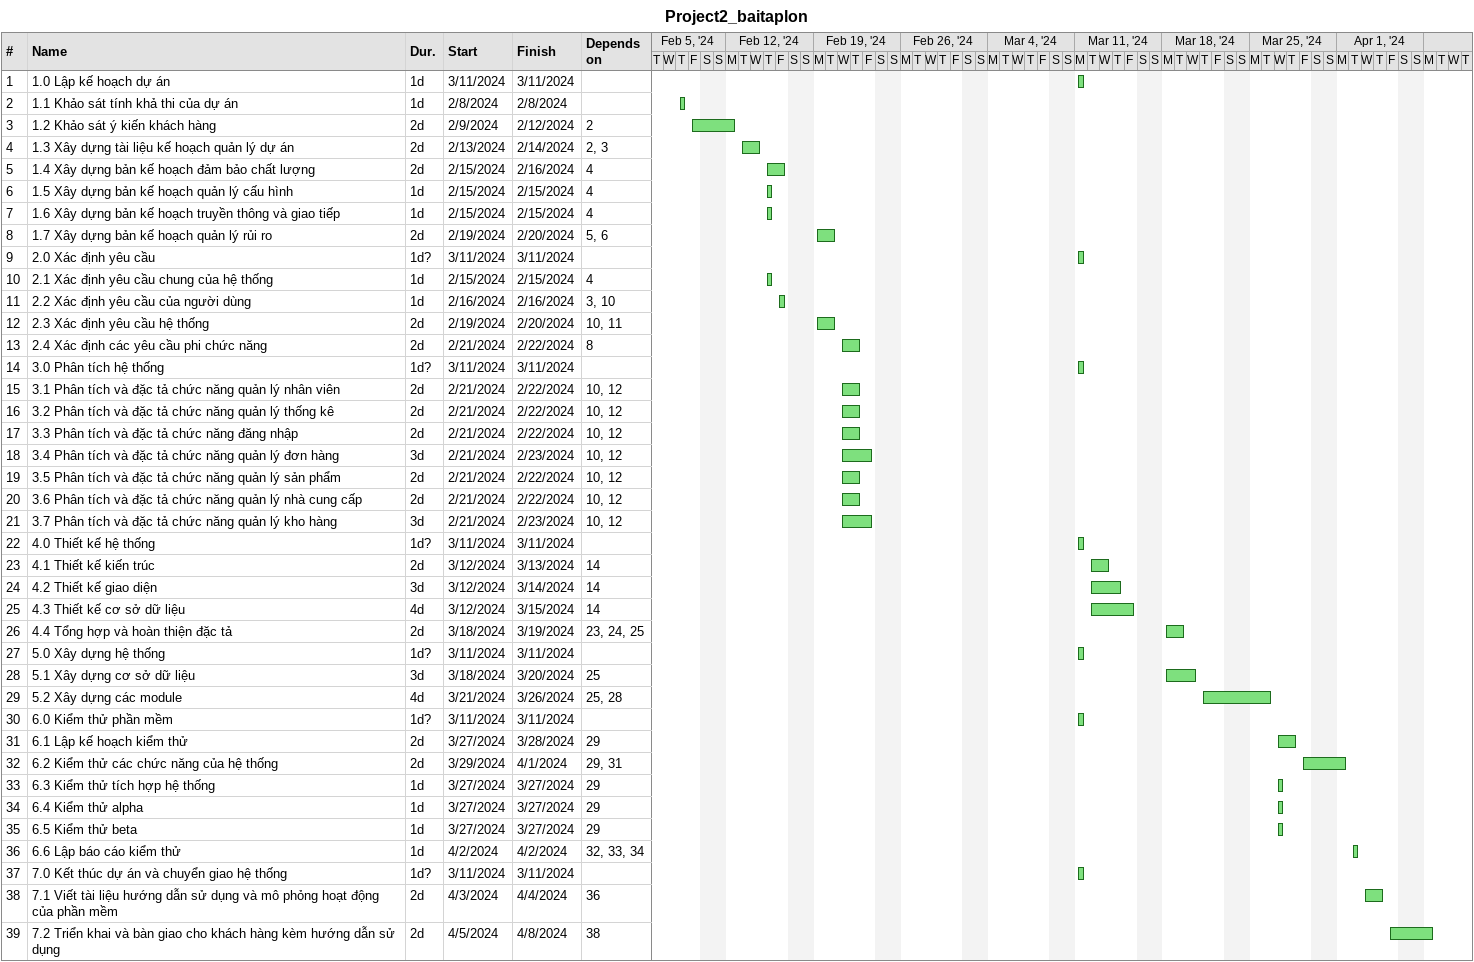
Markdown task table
Project2_baitaplon

| ID | Task | Duration | Start | Finish | Predecessors |
|---|---|---|---|---|---|
| 1 | 1.0 Lập kế hoạch dự án | 1d | 2024-03-11 | 2024-03-11 |  |
| 2 | 1.1 Khảo sát tính khả thi của dự án | 1d | 2024-02-08 | 2024-02-08 |  |
| 3 | 1.2 Khảo sát ý kiến khách hàng | 2d | 2024-02-09 | 2024-02-12 | 2 |
| 4 | 1.3 Xây dựng tài liệu kế hoạch quản lý dự án | 2d | 2024-02-13 | 2024-02-14 | 2, 3 |
| 5 | 1.4 Xây dựng bản kế hoạch đảm bảo chất lượng | 2d | 2024-02-15 | 2024-02-16 | 4 |
| 6 | 1.5 Xây dựng bản kế hoạch quản lý cấu hình | 1d | 2024-02-15 | 2024-02-15 | 4 |
| 7 | 1.6 Xây dựng bản kế hoạch truyền thông và giao tiếp | 1d | 2024-02-15 | 2024-02-15 | 4 |
| 8 | 1.7 Xây dựng bản kế hoạch quản lý rủi ro | 2d | 2024-02-19 | 2024-02-20 | 5, 6 |
| 9 | 2.0 Xác định yêu cầu | 1d? | 2024-03-11 | 2024-03-11 |  |
| 10 | 2.1 Xác định yêu cầu chung của hệ thống | 1d | 2024-02-15 | 2024-02-15 | 4 |
| 11 | 2.2 Xác định yêu cầu của người dùng | 1d | 2024-02-16 | 2024-02-16 | 3, 10 |
| 12 | 2.3 Xác định yêu cầu hệ thống | 2d | 2024-02-19 | 2024-02-20 | 10, 11 |
| 13 | 2.4 Xác định các yêu cầu phi chức năng | 2d | 2024-02-21 | 2024-02-22 | 8 |
| 14 | 3.0 Phân tích hệ thống | 1d? | 2024-03-11 | 2024-03-11 |  |
| 15 | 3.1 Phân tích và đặc tả chức năng quản lý nhân viên | 2d | 2024-02-21 | 2024-02-22 | 10, 12 |
| 16 | 3.2 Phân tích và đặc tả chức năng quản lý thống kê | 2d | 2024-02-21 | 2024-02-22 | 10, 12 |
| 17 | 3.3 Phân tích và đặc tả chức năng đăng nhập | 2d | 2024-02-21 | 2024-02-22 | 10, 12 |
| 18 | 3.4 Phân tích và đặc tả chức năng quản lý đơn hàng | 3d | 2024-02-21 | 2024-02-23 | 10, 12 |
| 19 | 3.5 Phân tích và đặc tả chức năng quản lý sản phẩm | 2d | 2024-02-21 | 2024-02-22 | 10, 12 |
| 20 | 3.6 Phân tích và đặc tả chức năng quản lý nhà cung cấp | 2d | 2024-02-21 | 2024-02-22 | 10, 12 |
| 21 | 3.7 Phân tích và đặc tả chức năng quản lý kho hàng | 3d | 2024-02-21 | 2024-02-23 | 10, 12 |
| 22 | 4.0 Thiết kế hệ thống | 1d? | 2024-03-11 | 2024-03-11 |  |
| 23 | 4.1 Thiết kế kiến trúc | 2d | 2024-03-12 | 2024-03-13 | 14 |
| 24 | 4.2 Thiết kế giao diện | 3d | 2024-03-12 | 2024-03-14 | 14 |
| 25 | 4.3 Thiết kế cơ sở dữ liệu | 4d | 2024-03-12 | 2024-03-15 | 14 |
| 26 | 4.4 Tổng hợp và hoàn thiện đặc tả | 2d | 2024-03-18 | 2024-03-19 | 23, 24, 25 |
| 27 | 5.0 Xây dựng hệ thống | 1d? | 2024-03-11 | 2024-03-11 |  |
| 28 | 5.1 Xây dựng cơ sở dữ liệu | 3d | 2024-03-18 | 2024-03-20 | 25 |
| 29 | 5.2 Xây dựng các module | 4d | 2024-03-21 | 2024-03-26 | 25, 28 |
| 30 | 6.0 Kiểm thử phần mềm | 1d? | 2024-03-11 | 2024-03-11 |  |
| 31 | 6.1 Lập kế hoạch kiểm thử | 2d | 2024-03-27 | 2024-03-28 | 29 |
| 32 | 6.2 Kiểm thử các chức năng của hệ thống | 2d | 2024-03-29 | 2024-04-01 | 29, 31 |
| 33 | 6.3 Kiểm thử tích hợp hệ thống | 1d | 2024-03-27 | 2024-03-27 | 29 |
| 34 | 6.4 Kiểm thử alpha | 1d | 2024-03-27 | 2024-03-27 | 29 |
| 35 | 6.5 Kiểm thử beta | 1d | 2024-03-27 | 2024-03-27 | 29 |
| 36 | 6.6 Lập báo cáo kiểm thử | 1d | 2024-04-02 | 2024-04-02 | 32, 33, 34 |
| 37 | 7.0 Kết thúc dự án và chuyển giao hệ thống | 1d? | 2024-03-11 | 2024-03-11 |  |
| 38 | 7.1 Viết tài liệu hướng dẫn sử dụng và mô phỏng hoạt động của phần mềm | 2d | 2024-04-03 | 2024-04-04 | 36 |
| 39 | 7.2 Triển khai và bàn giao cho khách hàng kèm hướng dẫn sử dụng | 2d | 2024-04-05 | 2024-04-08 | 38 |
